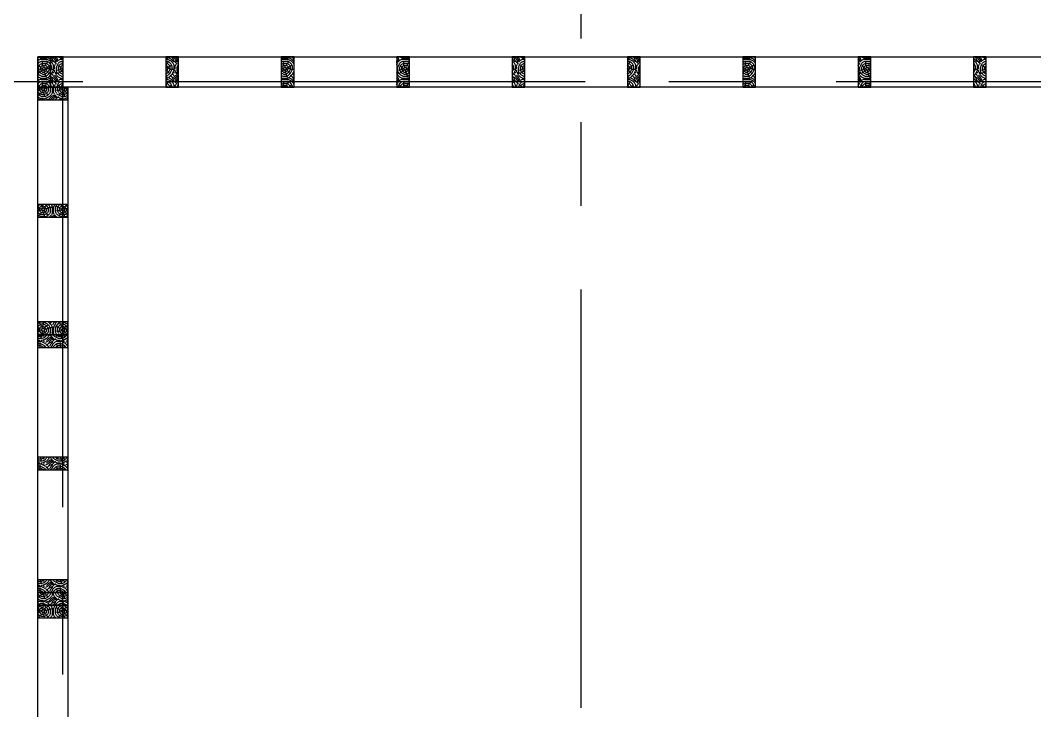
# Model space of a CAD drawing. Header units: millimetres. Extents: x 9607.2 to 9622, y 2418.8 to 2429.8.
# Drawn here: x 9609.381 to 9612.411, y 2423.134 to 2425.196 of the extents above; entities that cross this region are included whole.
import ezdxf

# ---------------------------------------------------------------- set-up
doc = ezdxf.new("R2010")
doc.units = ezdxf.units.MM
doc.linetypes.add('CENTER', pattern=[2, 1.25, -0.25, 0.25, -0.25])
doc.layers.add('EJES', color=2, linetype='CENTER')
doc.layers.add('PANELES PARED', color=2, linetype='Continuous')

# ---------------------------------------------------------------- blocks, each defined once
blk = doc.blocks.new('PZ01')
at = {"layer": 'PANELES PARED'}
h = blk.add_hatch(dxfattribs=at)
h.set_pattern_fill('LOGEND', color=250, scale=0.06, pattern_type=2)
h.set_pattern_definition([(0, (0.021, 0), (0.06, 0.06), [0.018, -0.042]), (0, (0.021, 0.003), (0.06, 0.06), [0.018, -0.042]), (0, (0.024, 0.009), (0.06, 0.06), [0.012, -0.048]), (0, (0.027, 0.015), (0.06, 0.06), [0.009, -0.051]), (0, (0.027, 0.021), (0.06, 0.06), [0.006, -0.054]), (0, (0.012, 0.027), (0.06, 0.06), [0.003, -0.015, 0.003, -0.039]), (0, (0.021, 0.03), (0.06, 0.06), [0.003, -0.024, 0.009, -0.024]), (0, (0.033, 0.033), (0.06, 0.06), [0.003, -0.003, 0.003, -0.051]), (0, (0.03, 0.036), (0.06, 0.06), [0.003, -0.057]), (0, (0.027, 0.042), (0.06, 0.06), [0.009, -0.051]), (0, (0.027, 0.048), (0.06, 0.06), [0.012, -0.048]), (0, (0.024, 0.054), (0.06, 0.06), [0.015, -0.018, 0.003, -0.024]), (90, (0, 0.018), (-0.06, 0.06), [0.003, -0.006, 0.015, -0.036]), (90, (0.003, 0.024), (-0.06, 0.06), [0.003, -0.003, 0.009, -0.045]), (90, (0.006, 0.048), (-0.06, 0.06), [0.006, -0.054]), (90, (0.009, 0.024), (-0.06, 0.06), [0.012, -0.018, 0.003, -0.027]), (90, (0.012, 0.057), (-0.06, 0.06), [0.003, -0.057]), (90, (0.015, 0.027), (-0.06, 0.06), [0.009, -0.051]), (90, (0.021, 0.03), (-0.06, 0.06), [0.006, -0.054]), (90, (0.027, 0.03), (-0.06, 0.06), [0.003, -0.009, 0.009, -0.039]), (90, (0.03, 0.033), (-0.06, 0.06), [0.003, -0.057]), (90, (0.033, 0.021), (-0.06, 0.06), [0.0084, -0.0516]), (90, (0.036, 0.009), (-0.06, 0.06), [0.006, -0.054]), (90, (0.042, 0.033), (-0.06, 0.06), [0.003, -0.057]), (90, (0.048, 0.03), (-0.06, 0.06), [0.009, -0.051]), (90, (0.054, 0.03), (-0.06, 0.06), [0.009, -0.051]), (45, (0.045, 0.006), (7e-18, 0.06), [0.0042426, -0.0042426, 0.0042426, -0.07212501372]), (45, (0.033, 0.021), (7e-18, 0.06), [0.0084852, -0.0763676137]), (45, (0.009, 0.051), (7e-18, 0.06), [0.0084852, -0.0763676137]), (45, (0.021, 0.036), (7e-18, 0.06), [0.0084852, -0.0763676137]), (45, (0.024, 0.024), (7e-18, 0.06), [0.0084852, -0.0763676137]), (45, (0.042, 0.012), (7e-18, 0.06), [0.0084852, -0.0763676137]), (45, (0.036, 0.015), (7e-18, 0.06), [0.01272792, -0.0721248937]), (45, (0.018, 0.042), (7e-18, 0.06), [0.0042426, -0.0806102137]), (45, (0.015, 0.048), (7e-18, 0.06), [0.0042426, -0.0806102137]), (45, (0.039, 0.048), (7e-18, 0.06), [0.0042426, -0.0806102137]), (45, (0.015, 0.018), (7e-18, 0.06), [0.0042426, -0.0806102137]), (45, (0.048, 0.039), (7e-18, 0.06), [0.0042426, -0.0806102137]), (45, (0.027, 0.033), (7e-18, 0.06), [0.0042426, -0.0806102137]), (45, (0.033, 0.039), (7e-18, 0.06), [0.0042426, -0.0806102137]), (135, (0.03, 0.027), (-0.06, 7e-18), [0.0042426, -0.0042426, 0.01272792, -0.06363969372]), (135, (0.039, 0.027), (-0.06, 7e-18), [0.0042426, -0.0806102137]), (135, (0.039, 0.006), (-0.06, 7e-18), [0.0042426, -0.0806102137]), (135, (0.027, 0.021), (-0.06, 7e-18), [0.0042426, -0.0806102137]), (135, (0.036, 0.033), (-0.06, 7e-18), [0.0042426, -0.0806102137]), (135, (0.021, 0.018), (-0.06, 7e-18), [0.0042426, -0.0806102137]), (135, (0.045, 0.018), (-0.06, 7e-18), [0.0042426, -0.0806102137]), (135, (0.003, 0), (-0.06, 7e-18), [0.0042426, -0.0806102137]), (135, (0.006, 0.003), (-0.06, 7e-18), [0.0084852, -0.0763676137]), (135, (0.009, 0.006), (-0.06, 7e-18), [0.0084852, -0.0763676137]), (135, (0.015, 0.006), (-0.06, 7e-18), [0.0084852, -0.0763676137]), (135, (0.018, 0.012), (-0.06, 7e-18), [0.0084852, -0.0763676137]), (135, (0.042, 0.036), (-0.06, 7e-18), [0.0084852, -0.0763676137]), (135, (0.054, 0.006), (-0.06, 7e-18), [0.0084852, -0.0763676137]), (135, (0.057, 0.054), (-0.06, 7e-18), [0.0084852, -0.0763676137]), (135, (0.057, 0.048), (-0.06, 7e-18), [0.0084852, -0.0763676137]), (135, (0.051, 0.045), (-0.06, 7e-18), [0.0084852, -0.0763676137]), (135, (0.009, 0.045), (-0.06, 7e-18), [0.01272792, -0.0721248937]), (135, (0.048, 0.039), (-0.06, 7e-18), [0.01272792, -0.0721248937]), (26.5650512, (0.015, 0.057), (0.06, 2e-11), [0.006708, -0.1274560786]), (26.5650512, (0.015, 0.027), (0.06, 2e-11), [0.006708, -0.1274560786]), (26.5650512, (0.021, 0.045), (0.06, 2e-11), [0.006708, -0.1274560786]), (26.5650512, (0.039, 0.003), (0.06, 2e-11), [0.006708, -0.1274560786]), (26.5650512, (0.036, 0.009), (0.06, 2e-11), [0.006708, -0.1274560786]), (26.5650512, (0.018, 0.021), (0.06, 2e-11), [0.006708, -0.1274560786]), (26.5650512, (0.018, 0.051), (0.06, 2e-11), [0.006708, -0.1274560786]), (26.5650512, (0.036, 0.033), (0.06, 2e-11), [0.013416, -0.1207480786]), (63.4349488, (0.036, 0.042), (3e-12, 0.06), [0.006708, -0.1274560786]), (63.4349488, (0.045, 0.024), (3e-12, 0.06), [0.006708, -0.1274560786]), (63.4349488, (0.015, 0.036), (3e-12, 0.06), [0.006708, -0.1274560786]), (63.4349488, (0.003, 0.039), (3e-12, 0.06), [0.006708, -0.1274560786]), (63.4349488, (0.039, 0.027), (3e-12, 0.06), [0.006708, -0.1274560786]), (63.4349488, (0.033, 0.027), (3e-12, 0.06), [0.006708, -0.1274560786]), (63.4349488, (0.009, 0.036), (3e-12, 0.06), [0.013416, -0.1207480786]), (63.4349488, (0.054, 0.015), (3e-12, 0.06), [0.013416, -0.1207480786]), (63.4349488, (0.048, 0.018), (3e-12, 0.06), [0.013416, -0.1207480786]), (116.5650512, (0, 0.009), (-2e-11, 0.06), [0.006708, -0.1274560786]), (116.5650512, (0, 0.042), (-2e-11, 0.06), [0.006708, -0.1274560786]), (116.5650512, (0.012, 0), (-2e-11, 0.06), [0.006708, -0.1274560786]), (116.5650512, (0.006, 0.054), (-2e-11, 0.06), [0.006708, -0.1274560786]), (116.5650512, (0.012, 0.018), (-2e-11, 0.06), [0.006708, -0.1274560786]), (116.5650512, (0.024, 0.024), (-2e-11, 0.06), [0.006708, -0.1274560786]), (116.5650512, (0.03, 0.036), (-2e-11, 0.06), [0.006708, -0.1274560786]), (116.5650512, (0.003, 0.012), (1.927e-08, 0.06000000965), [0.006708, -0.1274560786]), (116.5650512, (0.018, 0.021), (-2e-11, 0.06), [0.006708, -0.1274560786]), (116.5650512, (0.036, 0.015), (-2e-11, 0.06), [0.006708, -0.1274560786]), (116.5650512, (0.042, 0.021), (-2e-11, 0.06), [0.006708, -0.1274560786]), (116.5650512, (0.054, 0.039), (-2e-11, 0.06), [0.006708, -0.1274560786]), (116.5650512, (0.009, 0.057), (-2e-11, 0.06), [0.006708, -0.1274560786]), (116.5650512, (0, 0.054), (-2e-11, 0.06), [0.013416, -0.1207480786]), (116.5650512, (0.009, 0.012), (-2e-11, 0.06), [0.013416, -0.1207480786]), (153.4349488, (0, 0.003), (-0.06, 3e-12), [0.006708, -0.1274560786]), (153.4349488, (0.051, 0), (-0.06, 3e-12), [0.006708, -0.1274560786]), (153.4349488, (0.048, 0.03), (-0.06, 3e-12), [0.006708, -0.1274560786]), (153.4349488, (0.024, 0.009), (-0.06, 3e-12), [0.006708, -0.1274560786]), (153.4349488, (0.021, 0.003), (-0.06, 3e-12), [0.006708, -0.1274560786]), (153.4349488, (0.027, 0.015), (-0.06, 3e-12), [0.006708, -0.1274560786]), (153.4349488, (0.045, 0.051), (-0.06, 3e-12), [0.006708, -0.1274560786]), (153.4349488, (0.051, 0.054), (-0.06, 3e-12), [0.013416, -0.1207480786])])
h.paths.add_polyline_path([(6623.2407, 1234.1174), (6623.2027, 1234.1174), (6623.2027, 1234.0274), (6623.2407, 1234.0274)])
blk.add_lwpolyline([(6623.2027, 1234.0274), (6623.2407, 1234.0274), (6623.2407, 1234.1174), (6623.2027, 1234.1174)], close=True, dxfattribs=at)
blk = doc.blocks.new('PL01')
at = {"layer": 'PANELES PARED'}
blk.add_lwpolyline([(9609.4331, 2425.087), (9612.6113, 2425.087), (9612.6113, 2424.997), (9609.4331, 2424.997)], close=True, dxfattribs=at)
for p in [(2986.2304, 1190.9695), (2986.2684, 1190.9695), (2986.6131, 1190.9695), (2986.9578, 1190.9695), (2987.3025, 1190.9695), (2987.6471, 1190.9695), (2987.9918, 1190.9695), (2988.3365, 1190.9695), (2988.6812, 1190.9695), (2989.0259, 1190.9695)]:
    blk.add_blockref('PZ01', p, dxfattribs=at)
blk = doc.blocks.new('PL02')
at = {"layer": 'PANELES PARED'}
h = blk.add_hatch(dxfattribs=at)
h.set_pattern_fill('LOGEND', color=250, scale=0.06, angle=90, pattern_type=2)
h.set_pattern_definition([(90, (10843.550526, -4198.962746), (-0.06, 0.06), [0.018, -0.042]), (90, (10843.547526, -4198.962746), (-0.06, 0.06), [0.018, -0.042]), (90, (10843.541526, -4198.959746), (-0.06, 0.06), [0.012, -0.048]), (90, (10843.535526, -4198.956746), (-0.06, 0.06), [0.009, -0.051]), (90, (10843.529526, -4198.956746), (-0.06, 0.06), [0.006, -0.054]), (90, (10843.523526, -4198.971746), (-0.06, 0.06), [0.003, -0.015, 0.003, -0.039]), (90, (10843.520526, -4198.962746), (-0.06, 0.06), [0.003, -0.024, 0.009, -0.024]), (90, (10843.517526, -4198.950746), (-0.06, 0.06), [0.003, -0.003, 0.003, -0.051]), (90, (10843.514526, -4198.953746), (-0.06, 0.06), [0.003, -0.057]), (90, (10843.508526, -4198.956746), (-0.06, 0.06), [0.009, -0.051]), (90, (10843.502526, -4198.956746), (-0.06, 0.06), [0.012, -0.048]), (90, (10843.496526, -4198.959746), (-0.06, 0.06), [0.015, -0.018, 0.003, -0.024]), (180, (10843.532526, -4198.983746), (-0.06, -0.06), [0.003, -0.006, 0.015, -0.036]), (180, (10843.526526, -4198.980746), (-0.06, -0.06), [0.003, -0.003, 0.009, -0.045]), (180, (10843.502526, -4198.977746), (-0.06, -0.06), [0.006, -0.054]), (180, (10843.526526, -4198.974746), (-0.06, -0.06), [0.012, -0.018, 0.003, -0.027]), (180, (10843.493526, -4198.971746), (-0.06, -0.06), [0.003, -0.057]), (180, (10843.523526, -4198.968746), (-0.06, -0.06), [0.009, -0.051]), (180, (10843.520526, -4198.962746), (-0.06, -0.06), [0.006, -0.054]), (180, (10843.520526, -4198.956746), (-0.06, -0.06), [0.003, -0.009, 0.009, -0.039]), (180, (10843.517526, -4198.953746), (-0.06, -0.06), [0.003, -0.057]), (180, (10843.529526, -4198.950746), (-0.06, -0.06), [0.0084, -0.0516]), (180, (10843.541526, -4198.947746), (-0.06, -0.06), [0.006, -0.054]), (180, (10843.517526, -4198.941746), (-0.06, -0.06), [0.003, -0.057]), (180, (10843.520526, -4198.935746), (-0.06, -0.06), [0.009, -0.051]), (180, (10843.520526, -4198.929746), (-0.06, -0.06), [0.009, -0.051]), (135, (10843.544526, -4198.938746), (-0.06, 3e-17), [0.0042426, -0.0042426, 0.0042426, -0.07212501372]), (135, (10843.529526, -4198.950746), (-0.06, 3e-17), [0.0084852, -0.0763676137]), (135, (10843.499526, -4198.974746), (-0.06, 3e-17), [0.0084852, -0.0763676137]), (135, (10843.514526, -4198.962746), (-0.06, 3e-17), [0.0084852, -0.0763676137]), (135, (10843.526526, -4198.959746), (-0.06, 3e-17), [0.0084852, -0.0763676137]), (135, (10843.538526, -4198.941746), (-0.06, 3e-17), [0.0084852, -0.0763676137]), (135, (10843.535526, -4198.947746), (-0.06, 3e-17), [0.01272792, -0.0721248937]), (135, (10843.508526, -4198.965746), (-0.06, 3e-17), [0.0042426, -0.0806102137]), (135, (10843.502526, -4198.968746), (-0.06, 3e-17), [0.0042426, -0.0806102137]), (135, (10843.502526, -4198.944746), (-0.06, 3e-17), [0.0042426, -0.0806102137]), (135, (10843.532526, -4198.968746), (-0.06, 3e-17), [0.0042426, -0.0806102137]), (135, (10843.511526, -4198.935746), (-0.06, 3e-17), [0.0042426, -0.0806102137]), (135, (10843.517526, -4198.956746), (-0.06, 3e-17), [0.0042426, -0.0806102137]), (135, (10843.511526, -4198.950746), (-0.06, 3e-17), [0.0042426, -0.0806102137]), (225, (10843.523526, -4198.953746), (-3e-17, -0.06), [0.0042426, -0.0042426, 0.01272792, -0.06363969372]), (225, (10843.523526, -4198.944746), (-3e-17, -0.06), [0.0042426, -0.0806102137]), (225, (10843.544526, -4198.944746), (-3e-17, -0.06), [0.0042426, -0.0806102137]), (225, (10843.529526, -4198.956746), (-3e-17, -0.06), [0.0042426, -0.0806102137]), (225, (10843.517526, -4198.947746), (-3e-17, -0.06), [0.0042426, -0.0806102137]), (225, (10843.532526, -4198.962746), (-3e-17, -0.06), [0.0042426, -0.0806102137]), (225, (10843.532526, -4198.938746), (-3e-17, -0.06), [0.0042426, -0.0806102137]), (225, (10843.550526, -4198.980746), (-3e-17, -0.06), [0.0042426, -0.0806102137]), (225, (10843.547526, -4198.977746), (-3e-17, -0.06), [0.0084852, -0.0763676137]), (225, (10843.544526, -4198.974746), (-3e-17, -0.06), [0.0084852, -0.0763676137]), (225, (10843.544526, -4198.968746), (-3e-17, -0.06), [0.0084852, -0.0763676137]), (225, (10843.538526, -4198.965746), (-3e-17, -0.06), [0.0084852, -0.0763676137]), (225, (10843.514526, -4198.941746), (-3e-17, -0.06), [0.0084852, -0.0763676137]), (225, (10843.544526, -4198.929746), (-3e-17, -0.06), [0.0084852, -0.0763676137]), (225, (10843.496526, -4198.926746), (-3e-17, -0.06), [0.0084852, -0.0763676137]), (225, (10843.502526, -4198.926746), (-3e-17, -0.06), [0.0084852, -0.0763676137]), (225, (10843.505526, -4198.932746), (-3e-17, -0.06), [0.0084852, -0.0763676137]), (225, (10843.505526, -4198.974746), (-3e-17, -0.06), [0.01272792, -0.0721248937]), (225, (10843.511526, -4198.935746), (-3e-17, -0.06), [0.01272792, -0.0721248937]), (116.5650512, (10843.493526, -4198.968746), (-2e-11, 0.06), [0.006708, -0.1274560786]), (116.5650512, (10843.523526, -4198.968746), (-2e-11, 0.06), [0.006708, -0.1274560786]), (116.5650512, (10843.505526, -4198.962746), (-2e-11, 0.06), [0.006708, -0.1274560786]), (116.5650512, (10843.547526, -4198.944746), (-2e-11, 0.06), [0.006708, -0.1274560786]), (116.5650512, (10843.541526, -4198.947746), (-2e-11, 0.06), [0.006708, -0.1274560786]), (116.5650512, (10843.529526, -4198.965746), (-2e-11, 0.06), [0.006708, -0.1274560786]), (116.5650512, (10843.499526, -4198.965746), (-2e-11, 0.06), [0.006708, -0.1274560786]), (116.5650512, (10843.517526, -4198.947746), (-2e-11, 0.06), [0.013416, -0.1207480786]), (153.4349488, (10843.508526, -4198.947746), (-0.06, 3e-12), [0.006708, -0.1274560786]), (153.4349488, (10843.526526, -4198.938746), (-0.06, 3e-12), [0.006708, -0.1274560786]), (153.4349488, (10843.514526, -4198.968746), (-0.06, 3e-12), [0.006708, -0.1274560786]), (153.4349488, (10843.511526, -4198.980746), (-0.06, 3e-12), [0.006708, -0.1274560786]), (153.4349488, (10843.523526, -4198.944746), (-0.06, 3e-12), [0.006708, -0.1274560786]), (153.4349488, (10843.523526, -4198.950746), (-0.06, 3e-12), [0.006708, -0.1274560786]), (153.4349488, (10843.514526, -4198.974746), (-0.06, 3e-12), [0.013416, -0.1207480786]), (153.4349488, (10843.535526, -4198.929746), (-0.06, 3e-12), [0.013416, -0.1207480786]), (153.4349488, (10843.532526, -4198.935746), (-0.06, 3e-12), [0.013416, -0.1207480786]), (206.5650512, (10843.541526, -4198.983746), (-0.06, -2e-11), [0.006708, -0.1274560786]), (206.5650512, (10843.508526, -4198.983746), (-0.06, -2e-11), [0.006708, -0.1274560786]), (206.5650512, (10843.550526, -4198.971746), (-0.06, -2e-11), [0.006708, -0.1274560786]), (206.5650512, (10843.496526, -4198.977746), (-0.06, -2e-11), [0.006708, -0.1274560786]), (206.5650512, (10843.532526, -4198.971746), (-0.06, -2e-11), [0.006708, -0.1274560786]), (206.5650512, (10843.526526, -4198.959746), (-0.06, -2e-11), [0.006708, -0.1274560786]), (206.5650512, (10843.514526, -4198.953746), (-0.06, -2e-11), [0.006708, -0.1274560786]), (206.5650512, (10843.538526, -4198.980746), (-0.06000000965, 1.927e-08), [0.006708, -0.1274560786]), (206.5650512, (10843.529526, -4198.965746), (-0.06, -2e-11), [0.006708, -0.1274560786]), (206.5650512, (10843.535526, -4198.947746), (-0.06, -2e-11), [0.006708, -0.1274560786]), (206.5650512, (10843.529526, -4198.941746), (-0.06, -2e-11), [0.006708, -0.1274560786]), (206.5650512, (10843.511526, -4198.929746), (-0.06, -2e-11), [0.006708, -0.1274560786]), (206.5650512, (10843.493526, -4198.974746), (-0.06, -2e-11), [0.006708, -0.1274560786]), (206.5650512, (10843.496526, -4198.983746), (-0.06, -2e-11), [0.013416, -0.1207480786]), (206.5650512, (10843.538526, -4198.974746), (-0.06, -2e-11), [0.013416, -0.1207480786]), (243.4349488, (10843.547526, -4198.983746), (-3e-12, -0.06), [0.006708, -0.1274560786]), (243.4349488, (10843.550526, -4198.932746), (-3e-12, -0.06), [0.006708, -0.1274560786]), (243.4349488, (10843.520526, -4198.935746), (-3e-12, -0.06), [0.006708, -0.1274560786]), (243.4349488, (10843.541526, -4198.959746), (-3e-12, -0.06), [0.006708, -0.1274560786]), (243.4349488, (10843.547526, -4198.962746), (-3e-12, -0.06), [0.006708, -0.1274560786]), (243.4349488, (10843.535526, -4198.956746), (-3e-12, -0.06), [0.006708, -0.1274560786]), (243.4349488, (10843.499526, -4198.938746), (-3e-12, -0.06), [0.006708, -0.1274560786]), (243.4349488, (10843.496526, -4198.932746), (-3e-12, -0.06), [0.013416, -0.1207480786])])
h.paths.add_polyline_path([(9609.4331, 2424.257), (9609.4331, 2424.219), (9609.5231, 2424.219), (9609.5231, 2424.257)])
h = blk.add_hatch(dxfattribs=at)
h.set_pattern_fill('LOGEND', color=250, scale=0.06, angle=90, pattern_type=2)
h.set_pattern_definition([(90, (10843.550526, -4199.328746), (-0.06, 0.06), [0.018, -0.042]), (90, (10843.547526, -4199.328746), (-0.06, 0.06), [0.018, -0.042]), (90, (10843.541526, -4199.325746), (-0.06, 0.06), [0.012, -0.048]), (90, (10843.535526, -4199.322746), (-0.06, 0.06), [0.009, -0.051]), (90, (10843.529526, -4199.322746), (-0.06, 0.06), [0.006, -0.054]), (90, (10843.523526, -4199.337746), (-0.06, 0.06), [0.003, -0.015, 0.003, -0.039]), (90, (10843.520526, -4199.328746), (-0.06, 0.06), [0.003, -0.024, 0.009, -0.024]), (90, (10843.517526, -4199.316746), (-0.06, 0.06), [0.003, -0.003, 0.003, -0.051]), (90, (10843.514526, -4199.319746), (-0.06, 0.06), [0.003, -0.057]), (90, (10843.508526, -4199.322746), (-0.06, 0.06), [0.009, -0.051]), (90, (10843.502526, -4199.322746), (-0.06, 0.06), [0.012, -0.048]), (90, (10843.496526, -4199.325746), (-0.06, 0.06), [0.015, -0.018, 0.003, -0.024]), (180, (10843.532526, -4199.349746), (-0.06, -0.06), [0.003, -0.006, 0.015, -0.036]), (180, (10843.526526, -4199.346746), (-0.06, -0.06), [0.003, -0.003, 0.009, -0.045]), (180, (10843.502526, -4199.343746), (-0.06, -0.06), [0.006, -0.054]), (180, (10843.526526, -4199.340746), (-0.06, -0.06), [0.012, -0.018, 0.003, -0.027]), (180, (10843.493526, -4199.337746), (-0.06, -0.06), [0.003, -0.057]), (180, (10843.523526, -4199.334746), (-0.06, -0.06), [0.009, -0.051]), (180, (10843.520526, -4199.328746), (-0.06, -0.06), [0.006, -0.054]), (180, (10843.520526, -4199.322746), (-0.06, -0.06), [0.003, -0.009, 0.009, -0.039]), (180, (10843.517526, -4199.319746), (-0.06, -0.06), [0.003, -0.057]), (180, (10843.529526, -4199.316746), (-0.06, -0.06), [0.0084, -0.0516]), (180, (10843.541526, -4199.313746), (-0.06, -0.06), [0.006, -0.054]), (180, (10843.517526, -4199.307746), (-0.06, -0.06), [0.003, -0.057]), (180, (10843.520526, -4199.301746), (-0.06, -0.06), [0.009, -0.051]), (180, (10843.520526, -4199.295746), (-0.06, -0.06), [0.009, -0.051]), (135, (10843.544526, -4199.304746), (-0.06, 3e-17), [0.0042426, -0.0042426, 0.0042426, -0.07212501372]), (135, (10843.529526, -4199.316746), (-0.06, 3e-17), [0.0084852, -0.0763676137]), (135, (10843.499526, -4199.340746), (-0.06, 3e-17), [0.0084852, -0.0763676137]), (135, (10843.514526, -4199.328746), (-0.06, 3e-17), [0.0084852, -0.0763676137]), (135, (10843.526526, -4199.325746), (-0.06, 3e-17), [0.0084852, -0.0763676137]), (135, (10843.538526, -4199.307746), (-0.06, 3e-17), [0.0084852, -0.0763676137]), (135, (10843.535526, -4199.313746), (-0.06, 3e-17), [0.01272792, -0.0721248937]), (135, (10843.508526, -4199.331746), (-0.06, 3e-17), [0.0042426, -0.0806102137]), (135, (10843.502526, -4199.334746), (-0.06, 3e-17), [0.0042426, -0.0806102137]), (135, (10843.502526, -4199.310746), (-0.06, 3e-17), [0.0042426, -0.0806102137]), (135, (10843.532526, -4199.334746), (-0.06, 3e-17), [0.0042426, -0.0806102137]), (135, (10843.511526, -4199.301746), (-0.06, 3e-17), [0.0042426, -0.0806102137]), (135, (10843.517526, -4199.322746), (-0.06, 3e-17), [0.0042426, -0.0806102137]), (135, (10843.511526, -4199.316746), (-0.06, 3e-17), [0.0042426, -0.0806102137]), (225, (10843.523526, -4199.319746), (-3e-17, -0.06), [0.0042426, -0.0042426, 0.01272792, -0.06363969372]), (225, (10843.523526, -4199.310746), (-3e-17, -0.06), [0.0042426, -0.0806102137]), (225, (10843.544526, -4199.310746), (-3e-17, -0.06), [0.0042426, -0.0806102137]), (225, (10843.529526, -4199.322746), (-3e-17, -0.06), [0.0042426, -0.0806102137]), (225, (10843.517526, -4199.313746), (-3e-17, -0.06), [0.0042426, -0.0806102137]), (225, (10843.532526, -4199.328746), (-3e-17, -0.06), [0.0042426, -0.0806102137]), (225, (10843.532526, -4199.304746), (-3e-17, -0.06), [0.0042426, -0.0806102137]), (225, (10843.550526, -4199.346746), (-3e-17, -0.06), [0.0042426, -0.0806102137]), (225, (10843.547526, -4199.343746), (-3e-17, -0.06), [0.0084852, -0.0763676137]), (225, (10843.544526, -4199.340746), (-3e-17, -0.06), [0.0084852, -0.0763676137]), (225, (10843.544526, -4199.334746), (-3e-17, -0.06), [0.0084852, -0.0763676137]), (225, (10843.538526, -4199.331746), (-3e-17, -0.06), [0.0084852, -0.0763676137]), (225, (10843.514526, -4199.307746), (-3e-17, -0.06), [0.0084852, -0.0763676137]), (225, (10843.544526, -4199.295746), (-3e-17, -0.06), [0.0084852, -0.0763676137]), (225, (10843.496526, -4199.292746), (-3e-17, -0.06), [0.0084852, -0.0763676137]), (225, (10843.502526, -4199.292746), (-3e-17, -0.06), [0.0084852, -0.0763676137]), (225, (10843.505526, -4199.298746), (-3e-17, -0.06), [0.0084852, -0.0763676137]), (225, (10843.505526, -4199.340746), (-3e-17, -0.06), [0.01272792, -0.0721248937]), (225, (10843.511526, -4199.301746), (-3e-17, -0.06), [0.01272792, -0.0721248937]), (116.5650512, (10843.493526, -4199.334746), (-2e-11, 0.06), [0.006708, -0.1274560786]), (116.5650512, (10843.523526, -4199.334746), (-2e-11, 0.06), [0.006708, -0.1274560786]), (116.5650512, (10843.505526, -4199.328746), (-2e-11, 0.06), [0.006708, -0.1274560786]), (116.5650512, (10843.547526, -4199.310746), (-2e-11, 0.06), [0.006708, -0.1274560786]), (116.5650512, (10843.541526, -4199.313746), (-2e-11, 0.06), [0.006708, -0.1274560786]), (116.5650512, (10843.529526, -4199.331746), (-2e-11, 0.06), [0.006708, -0.1274560786]), (116.5650512, (10843.499526, -4199.331746), (-2e-11, 0.06), [0.006708, -0.1274560786]), (116.5650512, (10843.517526, -4199.313746), (-2e-11, 0.06), [0.013416, -0.1207480786]), (153.4349488, (10843.508526, -4199.313746), (-0.06, 3e-12), [0.006708, -0.1274560786]), (153.4349488, (10843.526526, -4199.304746), (-0.06, 3e-12), [0.006708, -0.1274560786]), (153.4349488, (10843.514526, -4199.334746), (-0.06, 3e-12), [0.006708, -0.1274560786]), (153.4349488, (10843.511526, -4199.346746), (-0.06, 3e-12), [0.006708, -0.1274560786]), (153.4349488, (10843.523526, -4199.310746), (-0.06, 3e-12), [0.006708, -0.1274560786]), (153.4349488, (10843.523526, -4199.316746), (-0.06, 3e-12), [0.006708, -0.1274560786]), (153.4349488, (10843.514526, -4199.340746), (-0.06, 3e-12), [0.013416, -0.1207480786]), (153.4349488, (10843.535526, -4199.295746), (-0.06, 3e-12), [0.013416, -0.1207480786]), (153.4349488, (10843.532526, -4199.301746), (-0.06, 3e-12), [0.013416, -0.1207480786]), (206.5650512, (10843.541526, -4199.349746), (-0.06, -2e-11), [0.006708, -0.1274560786]), (206.5650512, (10843.508526, -4199.349746), (-0.06, -2e-11), [0.006708, -0.1274560786]), (206.5650512, (10843.550526, -4199.337746), (-0.06, -2e-11), [0.006708, -0.1274560786]), (206.5650512, (10843.496526, -4199.343746), (-0.06, -2e-11), [0.006708, -0.1274560786]), (206.5650512, (10843.532526, -4199.337746), (-0.06, -2e-11), [0.006708, -0.1274560786]), (206.5650512, (10843.526526, -4199.325746), (-0.06, -2e-11), [0.006708, -0.1274560786]), (206.5650512, (10843.514526, -4199.319746), (-0.06, -2e-11), [0.006708, -0.1274560786]), (206.5650512, (10843.538526, -4199.346746), (-0.06000000965, 1.927e-08), [0.006708, -0.1274560786]), (206.5650512, (10843.529526, -4199.331746), (-0.06, -2e-11), [0.006708, -0.1274560786]), (206.5650512, (10843.535526, -4199.313746), (-0.06, -2e-11), [0.006708, -0.1274560786]), (206.5650512, (10843.529526, -4199.307746), (-0.06, -2e-11), [0.006708, -0.1274560786]), (206.5650512, (10843.511526, -4199.295746), (-0.06, -2e-11), [0.006708, -0.1274560786]), (206.5650512, (10843.493526, -4199.340746), (-0.06, -2e-11), [0.006708, -0.1274560786]), (206.5650512, (10843.496526, -4199.349746), (-0.06, -2e-11), [0.013416, -0.1207480786]), (206.5650512, (10843.538526, -4199.340746), (-0.06, -2e-11), [0.013416, -0.1207480786]), (243.4349488, (10843.547526, -4199.349746), (-3e-12, -0.06), [0.006708, -0.1274560786]), (243.4349488, (10843.550526, -4199.298746), (-3e-12, -0.06), [0.006708, -0.1274560786]), (243.4349488, (10843.520526, -4199.301746), (-3e-12, -0.06), [0.006708, -0.1274560786]), (243.4349488, (10843.541526, -4199.325746), (-3e-12, -0.06), [0.006708, -0.1274560786]), (243.4349488, (10843.547526, -4199.328746), (-3e-12, -0.06), [0.006708, -0.1274560786]), (243.4349488, (10843.535526, -4199.322746), (-3e-12, -0.06), [0.006708, -0.1274560786]), (243.4349488, (10843.499526, -4199.304746), (-3e-12, -0.06), [0.006708, -0.1274560786]), (243.4349488, (10843.496526, -4199.298746), (-3e-12, -0.06), [0.013416, -0.1207480786])])
h.paths.add_polyline_path([(9609.4331, 2423.891), (9609.4331, 2423.853), (9609.5231, 2423.853), (9609.5231, 2423.891)])
h = blk.add_hatch(dxfattribs=at)
h.set_pattern_fill('LOGEND', color=250, scale=0.06, angle=90, pattern_type=2)
h.set_pattern_definition([(90, (10843.550526, -4199.694746), (-0.06, 0.06), [0.018, -0.042]), (90, (10843.547526, -4199.694746), (-0.06, 0.06), [0.018, -0.042]), (90, (10843.541526, -4199.691746), (-0.06, 0.06), [0.012, -0.048]), (90, (10843.535526, -4199.688746), (-0.06, 0.06), [0.009, -0.051]), (90, (10843.529526, -4199.688746), (-0.06, 0.06), [0.006, -0.054]), (90, (10843.523526, -4199.703746), (-0.06, 0.06), [0.003, -0.015, 0.003, -0.039]), (90, (10843.520526, -4199.694746), (-0.06, 0.06), [0.003, -0.024, 0.009, -0.024]), (90, (10843.517526, -4199.682746), (-0.06, 0.06), [0.003, -0.003, 0.003, -0.051]), (90, (10843.514526, -4199.685746), (-0.06, 0.06), [0.003, -0.057]), (90, (10843.508526, -4199.688746), (-0.06, 0.06), [0.009, -0.051]), (90, (10843.502526, -4199.688746), (-0.06, 0.06), [0.012, -0.048]), (90, (10843.496526, -4199.691746), (-0.06, 0.06), [0.015, -0.018, 0.003, -0.024]), (180, (10843.532526, -4199.715746), (-0.06, -0.06), [0.003, -0.006, 0.015, -0.036]), (180, (10843.526526, -4199.712746), (-0.06, -0.06), [0.003, -0.003, 0.009, -0.045]), (180, (10843.502526, -4199.709746), (-0.06, -0.06), [0.006, -0.054]), (180, (10843.526526, -4199.706746), (-0.06, -0.06), [0.012, -0.018, 0.003, -0.027]), (180, (10843.493526, -4199.703746), (-0.06, -0.06), [0.003, -0.057]), (180, (10843.523526, -4199.700746), (-0.06, -0.06), [0.009, -0.051]), (180, (10843.520526, -4199.694746), (-0.06, -0.06), [0.006, -0.054]), (180, (10843.520526, -4199.688746), (-0.06, -0.06), [0.003, -0.009, 0.009, -0.039]), (180, (10843.517526, -4199.685746), (-0.06, -0.06), [0.003, -0.057]), (180, (10843.529526, -4199.682746), (-0.06, -0.06), [0.0084, -0.0516]), (180, (10843.541526, -4199.679746), (-0.06, -0.06), [0.006, -0.054]), (180, (10843.517526, -4199.673746), (-0.06, -0.06), [0.003, -0.057]), (180, (10843.520526, -4199.667746), (-0.06, -0.06), [0.009, -0.051]), (180, (10843.520526, -4199.661746), (-0.06, -0.06), [0.009, -0.051]), (135, (10843.544526, -4199.670746), (-0.06, 3e-17), [0.0042426, -0.0042426, 0.0042426, -0.07212501372]), (135, (10843.529526, -4199.682746), (-0.06, 3e-17), [0.0084852, -0.0763676137]), (135, (10843.499526, -4199.706746), (-0.06, 3e-17), [0.0084852, -0.0763676137]), (135, (10843.514526, -4199.694746), (-0.06, 3e-17), [0.0084852, -0.0763676137]), (135, (10843.526526, -4199.691746), (-0.06, 3e-17), [0.0084852, -0.0763676137]), (135, (10843.538526, -4199.673746), (-0.06, 3e-17), [0.0084852, -0.0763676137]), (135, (10843.535526, -4199.679746), (-0.06, 3e-17), [0.01272792, -0.0721248937]), (135, (10843.508526, -4199.697746), (-0.06, 3e-17), [0.0042426, -0.0806102137]), (135, (10843.502526, -4199.700746), (-0.06, 3e-17), [0.0042426, -0.0806102137]), (135, (10843.502526, -4199.676746), (-0.06, 3e-17), [0.0042426, -0.0806102137]), (135, (10843.532526, -4199.700746), (-0.06, 3e-17), [0.0042426, -0.0806102137]), (135, (10843.511526, -4199.667746), (-0.06, 3e-17), [0.0042426, -0.0806102137]), (135, (10843.517526, -4199.688746), (-0.06, 3e-17), [0.0042426, -0.0806102137]), (135, (10843.511526, -4199.682746), (-0.06, 3e-17), [0.0042426, -0.0806102137]), (225, (10843.523526, -4199.685746), (-3e-17, -0.06), [0.0042426, -0.0042426, 0.01272792, -0.06363969372]), (225, (10843.523526, -4199.676746), (-3e-17, -0.06), [0.0042426, -0.0806102137]), (225, (10843.544526, -4199.676746), (-3e-17, -0.06), [0.0042426, -0.0806102137]), (225, (10843.529526, -4199.688746), (-3e-17, -0.06), [0.0042426, -0.0806102137]), (225, (10843.517526, -4199.679746), (-3e-17, -0.06), [0.0042426, -0.0806102137]), (225, (10843.532526, -4199.694746), (-3e-17, -0.06), [0.0042426, -0.0806102137]), (225, (10843.532526, -4199.670746), (-3e-17, -0.06), [0.0042426, -0.0806102137]), (225, (10843.550526, -4199.712746), (-3e-17, -0.06), [0.0042426, -0.0806102137]), (225, (10843.547526, -4199.709746), (-3e-17, -0.06), [0.0084852, -0.0763676137]), (225, (10843.544526, -4199.706746), (-3e-17, -0.06), [0.0084852, -0.0763676137]), (225, (10843.544526, -4199.700746), (-3e-17, -0.06), [0.0084852, -0.0763676137]), (225, (10843.538526, -4199.697746), (-3e-17, -0.06), [0.0084852, -0.0763676137]), (225, (10843.514526, -4199.673746), (-3e-17, -0.06), [0.0084852, -0.0763676137]), (225, (10843.544526, -4199.661746), (-3e-17, -0.06), [0.0084852, -0.0763676137]), (225, (10843.496526, -4199.658746), (-3e-17, -0.06), [0.0084852, -0.0763676137]), (225, (10843.502526, -4199.658746), (-3e-17, -0.06), [0.0084852, -0.0763676137]), (225, (10843.505526, -4199.664746), (-3e-17, -0.06), [0.0084852, -0.0763676137]), (225, (10843.505526, -4199.706746), (-3e-17, -0.06), [0.01272792, -0.0721248937]), (225, (10843.511526, -4199.667746), (-3e-17, -0.06), [0.01272792, -0.0721248937]), (116.5650512, (10843.493526, -4199.700746), (-2e-11, 0.06), [0.006708, -0.1274560786]), (116.5650512, (10843.523526, -4199.700746), (-2e-11, 0.06), [0.006708, -0.1274560786]), (116.5650512, (10843.505526, -4199.694746), (-2e-11, 0.06), [0.006708, -0.1274560786]), (116.5650512, (10843.547526, -4199.676746), (-2e-11, 0.06), [0.006708, -0.1274560786]), (116.5650512, (10843.541526, -4199.679746), (-2e-11, 0.06), [0.006708, -0.1274560786]), (116.5650512, (10843.529526, -4199.697746), (-2e-11, 0.06), [0.006708, -0.1274560786]), (116.5650512, (10843.499526, -4199.697746), (-2e-11, 0.06), [0.006708, -0.1274560786]), (116.5650512, (10843.517526, -4199.679746), (-2e-11, 0.06), [0.013416, -0.1207480786]), (153.4349488, (10843.508526, -4199.679746), (-0.06, 3e-12), [0.006708, -0.1274560786]), (153.4349488, (10843.526526, -4199.670746), (-0.06, 3e-12), [0.006708, -0.1274560786]), (153.4349488, (10843.514526, -4199.700746), (-0.06, 3e-12), [0.006708, -0.1274560786]), (153.4349488, (10843.511526, -4199.712746), (-0.06, 3e-12), [0.006708, -0.1274560786]), (153.4349488, (10843.523526, -4199.676746), (-0.06, 3e-12), [0.006708, -0.1274560786]), (153.4349488, (10843.523526, -4199.682746), (-0.06, 3e-12), [0.006708, -0.1274560786]), (153.4349488, (10843.514526, -4199.706746), (-0.06, 3e-12), [0.013416, -0.1207480786]), (153.4349488, (10843.535526, -4199.661746), (-0.06, 3e-12), [0.013416, -0.1207480786]), (153.4349488, (10843.532526, -4199.667746), (-0.06, 3e-12), [0.013416, -0.1207480786]), (206.5650512, (10843.541526, -4199.715746), (-0.06, -2e-11), [0.006708, -0.1274560786]), (206.5650512, (10843.508526, -4199.715746), (-0.06, -2e-11), [0.006708, -0.1274560786]), (206.5650512, (10843.550526, -4199.703746), (-0.06, -2e-11), [0.006708, -0.1274560786]), (206.5650512, (10843.496526, -4199.709746), (-0.06, -2e-11), [0.006708, -0.1274560786]), (206.5650512, (10843.532526, -4199.703746), (-0.06, -2e-11), [0.006708, -0.1274560786]), (206.5650512, (10843.526526, -4199.691746), (-0.06, -2e-11), [0.006708, -0.1274560786]), (206.5650512, (10843.514526, -4199.685746), (-0.06, -2e-11), [0.006708, -0.1274560786]), (206.5650512, (10843.538526, -4199.712746), (-0.06000000965, 1.927e-08), [0.006708, -0.1274560786]), (206.5650512, (10843.529526, -4199.697746), (-0.06, -2e-11), [0.006708, -0.1274560786]), (206.5650512, (10843.535526, -4199.679746), (-0.06, -2e-11), [0.006708, -0.1274560786]), (206.5650512, (10843.529526, -4199.673746), (-0.06, -2e-11), [0.006708, -0.1274560786]), (206.5650512, (10843.511526, -4199.661746), (-0.06, -2e-11), [0.006708, -0.1274560786]), (206.5650512, (10843.493526, -4199.706746), (-0.06, -2e-11), [0.006708, -0.1274560786]), (206.5650512, (10843.496526, -4199.715746), (-0.06, -2e-11), [0.013416, -0.1207480786]), (206.5650512, (10843.538526, -4199.706746), (-0.06, -2e-11), [0.013416, -0.1207480786]), (243.4349488, (10843.547526, -4199.715746), (-3e-12, -0.06), [0.006708, -0.1274560786]), (243.4349488, (10843.550526, -4199.664746), (-3e-12, -0.06), [0.006708, -0.1274560786]), (243.4349488, (10843.520526, -4199.667746), (-3e-12, -0.06), [0.006708, -0.1274560786]), (243.4349488, (10843.541526, -4199.691746), (-3e-12, -0.06), [0.006708, -0.1274560786]), (243.4349488, (10843.547526, -4199.694746), (-3e-12, -0.06), [0.006708, -0.1274560786]), (243.4349488, (10843.535526, -4199.688746), (-3e-12, -0.06), [0.006708, -0.1274560786]), (243.4349488, (10843.499526, -4199.670746), (-3e-12, -0.06), [0.006708, -0.1274560786]), (243.4349488, (10843.496526, -4199.664746), (-3e-12, -0.06), [0.013416, -0.1207480786])])
h.paths.add_polyline_path([(9609.4331, 2423.525), (9609.4331, 2423.487), (9609.5231, 2423.487), (9609.5231, 2423.525)])
blk.add_lwpolyline([(9609.4331, 2424.997), (9609.5231, 2424.997), (9609.5231, 2423.449), (9609.4331, 2423.449)], close=True, dxfattribs=at)
at = {"layer": 'PANELES PARED', "color": 250}
for points in [[(9609.5231, 2424.219), (9609.5231, 2424.257), (9609.4331, 2424.257), (9609.4331, 2424.219)], [(9609.5231, 2423.853), (9609.5231, 2423.891), (9609.4331, 2423.891), (9609.4331, 2423.853)], [(9609.5231, 2423.487), (9609.5231, 2423.525), (9609.4331, 2423.525), (9609.4331, 2423.487)]]:
    blk.add_lwpolyline(points, close=True, dxfattribs=at)
at = {"layer": 'PANELES PARED', "rotation": 90}
for p in [(10843.5505, -4198.2437), (10843.5505, -4198.5947), (10843.5505, -4198.9457), (10843.5505, -4199.7537)]:
    blk.add_blockref('PZ01', p, dxfattribs=at)
blk = doc.blocks.new('PL03')
at = {"layer": 'PANELES PARED'}
blk.add_lwpolyline([(9609.4331, 2423.449), (9609.5231, 2423.449), (9609.5231, 2421.187), (9609.4331, 2421.187)], close=True, dxfattribs=at)
at = {"layer": 'PANELES PARED', "rotation": 90}
for p in [(10843.5505, -4199.7917), (10843.5505, -4200.1624), (10843.5505, -4200.5331), (10843.5505, -4200.9037), (10843.5505, -4201.2744), (10843.5505, -4201.6451), (10843.5505, -4202.0157)]:
    blk.add_blockref('PZ01', p, dxfattribs=at)

msp = doc.modelspace()

# ---------------------------------------------------------------- linework, layer by layer
at = {"layer": 'EJES', "color": 1}
for p, q in [((9611.0562, 2419.142), (9611.0562, 2429.4804)), ((9609.5081, 2419.742), (9609.5081, 2428.8804)), ((9621.068, 2425.012), (9608.0781, 2425.012))]:
    msp.add_line(p, q, dxfattribs=at)

# ---------------------------------------------------------------- block references
at = {"layer": 'PANELES PARED'}
for name in ['PL01', 'PL02', 'PL03']:
    msp.add_blockref(name, (0, 0), dxfattribs=at)

doc.saveas('drawing.dxf')
